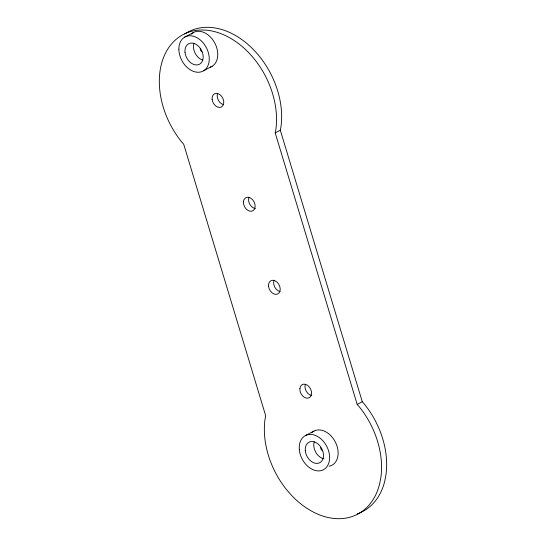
<?xml version="1.0" encoding="UTF-8"?>
<svg xmlns="http://www.w3.org/2000/svg" width="546" height="546" viewBox="0 0 546 546"><rect width="100%" height="100%" fill="white"/><g stroke="black" fill="none" stroke-linecap="round" stroke-linejoin="round"><path stroke-width="0.82" d="M275.204 132.896L275.846 129.573A74.468 53.372 62.2 0 0 196.772 30.317A74.468 53.372 62.2 0 0 181.183 141.339L183.715 144.274L265.69 415.793L265.049 419.116A74.468 53.372 62.2 0 0 286.213 489.216L291.189 494.976A74.468 53.372 62.2 0 0 379.613 483.981L380.869 477.443A74.468 53.372 62.2 0 0 359.712 407.35L357.18 404.415L275.204 132.896L280.31 130.207L280.951 126.884A74.468 53.372 62.2 0 0 251.426 47.584A74.468 53.372 62.2 0 0 184.685 34.029M184.466 37.271L192.977 32.787M203.658 70.748L212.169 66.264M357.18 404.415L362.285 401.726L364.817 404.661A74.468 53.372 62.2 0 1 385.974 474.754L384.718 481.292A74.468 53.372 62.2 0 1 357.139 513.888M305.453 435.558L313.964 431.074M201.945 51.938L200.703 50.614L200.17 48.847M322.352 450.75L321.109 449.426L320.577 447.659M280.31 130.207L362.285 401.726M223.669 104.668A7.446 5.337 62.2 0 1 217.677 93.243M255.412 208.572A7.446 5.337 62.2 0 1 248.88 197.461M280.098 291.578A7.446 5.337 62.2 0 1 274.112 280.159M311.821 395.481A7.446 5.337 62.2 0 1 305.323 384.357M191.25 34.132A19.308 13.834 62.2 0 1 214.353 42.233A19.308 13.834 62.2 0 1 210.21 67.199M311.602 432.78A19.308 13.834 62.2 0 1 335.196 441.762A19.308 13.834 62.2 0 1 329.142 466.223M323.853 458.79A11.582 8.299 62.2 0 1 314.243 441.782M202.757 60.135A11.582 8.299 62.2 0 1 193.946 43.325M268.536 286.165A7.446 5.337 62.2 0 0 277.825 293.919A7.446 5.337 62.2 0 0 276.733 281.886A7.446 5.337 62.2 0 0 268.536 286.165M299.884 388.663A7.446 5.337 62.2 0 0 308.176 398.116A7.446 5.337 62.2 0 0 309.091 386.711A7.446 5.337 62.2 0 0 299.884 388.663M243.448 201.774A7.446 5.337 62.2 0 0 251.761 211.2A7.446 5.337 62.2 0 0 252.648 199.781A7.446 5.337 62.2 0 0 243.448 201.774M212.107 99.249A7.446 5.337 62.2 0 0 221.389 107.002A7.446 5.337 62.2 0 0 220.304 94.97A7.446 5.337 62.2 0 0 212.107 99.249M299.317 449.651A19.308 13.834 62.2 0 0 323.389 469.751A19.308 13.834 62.2 0 0 320.563 438.554A19.308 13.834 62.2 0 0 299.317 449.651M305.303 450.668A11.582 8.299 62.2 0 0 319.744 462.728A11.582 8.299 62.2 0 0 318.052 444.007A11.582 8.299 62.2 0 0 305.303 450.668M178.87 49.14A19.308 13.834 62.2 0 0 201.699 71.683A19.308 13.834 62.2 0 0 201.624 41.203A19.308 13.834 62.2 0 0 178.87 49.14M184.998 52.204A11.582 8.299 62.2 0 0 199.447 64.264A11.582 8.299 62.2 0 0 197.748 45.55A11.582 8.299 62.2 0 0 184.998 52.204"/></g></svg>
